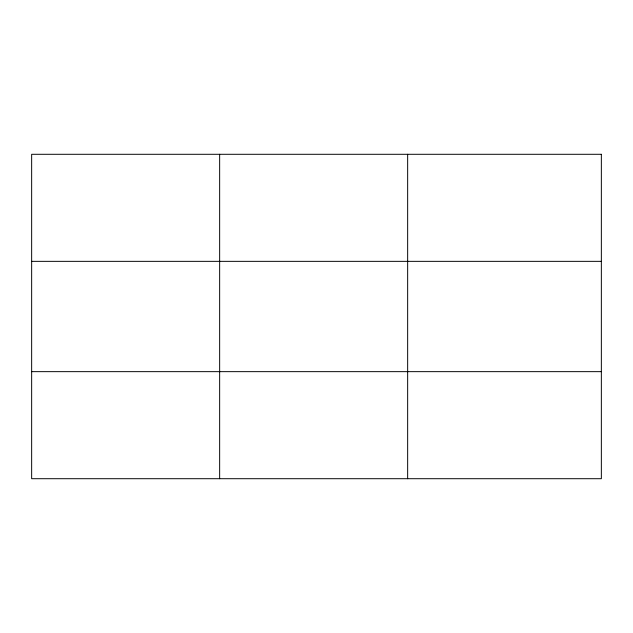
<?xml version="1.0" encoding="UTF-8"?>
<svg xmlns="http://www.w3.org/2000/svg" width="633" height="633" viewBox="0 0 633 633"><rect width="100%" height="100%" fill="white"/><g stroke="black" fill="none" stroke-linecap="round" stroke-linejoin="round"><path stroke-width="0.95" d="M219.651 478.706L219.651 154.294M407.652 478.706L407.652 154.294M31.65 261.35L601.35 261.35M31.65 371.65L601.35 371.65M601.35 154.294L601.35 478.706L31.65 478.706L31.65 154.294L601.35 154.294"/></g></svg>
